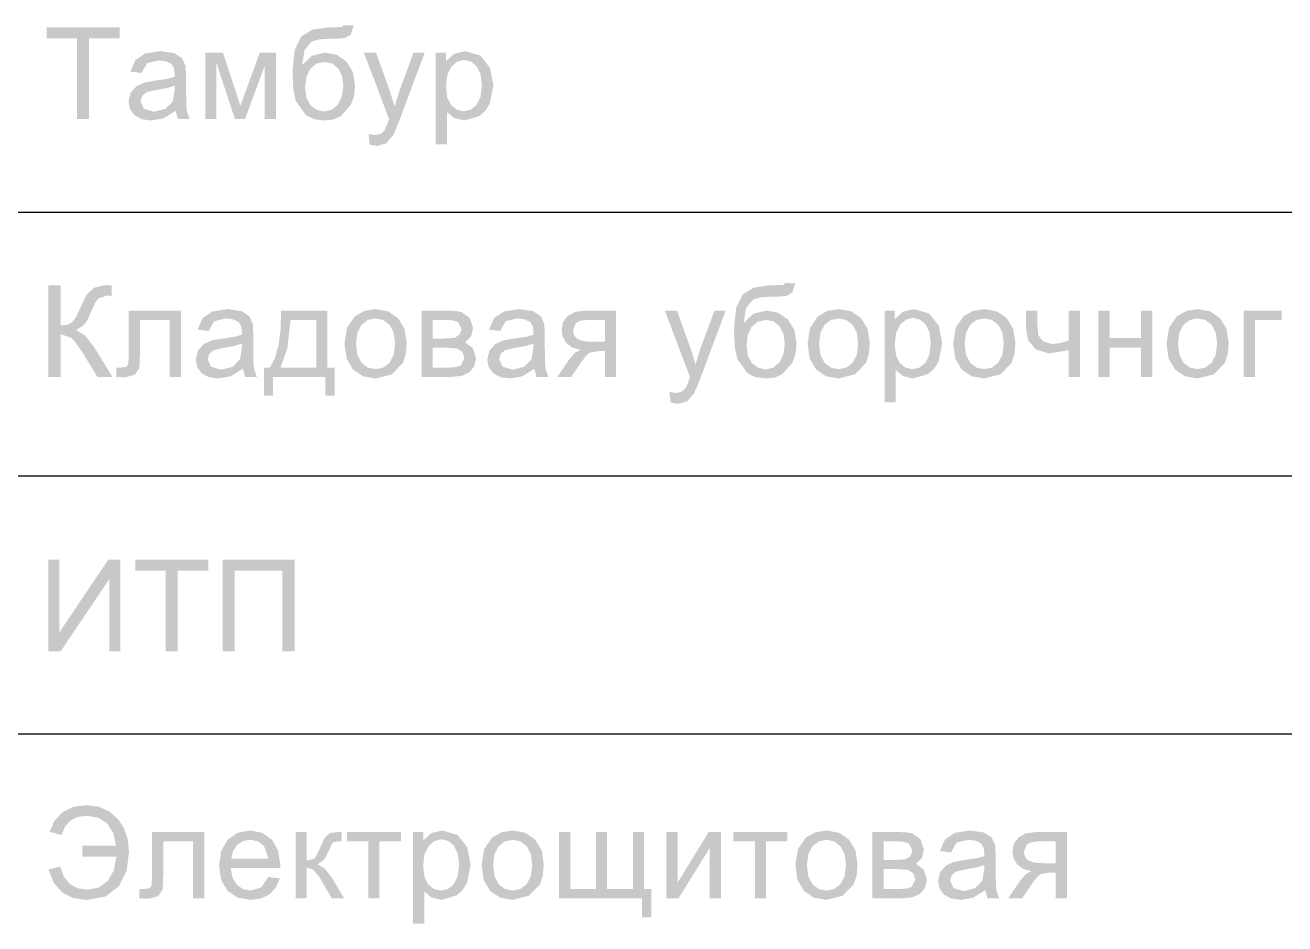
# Model space of a CAD drawing. Header units: millimetres. Extents: x 0 to 420, y 0 to 297.
# Drawn here: x 35.88 to 45.59, y 238.31 to 245.24 of the extents above; entities that cross this region are included whole.
import ezdxf

# ---------------------------------------------------------------- set-up
doc = ezdxf.new("R2010")
doc.units = ezdxf.units.MM
doc.layers.get('0').update_dxf_attribs({"linetype": 'CONTINUOUS'})

msp = doc.modelspace()

# ---------------------------------------------------------------- hatches: boundary and pattern name
at = {"true_color": 0x0000fb}
for points in [[(36.281983, 244.517332), (36.281983, 245.140757), (36.048819, 245.140757), (36.048819, 245.224542), (36.609405, 245.224542), (36.609405, 245.140757), (36.375139, 245.140757), (36.375139, 244.517332)], [(37.27163, 245.029411), (37.406678, 245.029411), (37.541175, 244.619858), (37.690554, 245.029411), (37.81568, 245.029411), (37.81568, 244.517332), (37.728588, 244.517332), (37.728588, 244.929641), (37.577004, 244.517332), (37.499282, 244.517332), (37.356518, 244.949485), (37.356518, 244.517332), (37.27163, 244.517332)], [(38.538078, 244.319997), (38.528707, 244.401577), (38.578316, 244.39386), (38.624067, 244.403782), (38.65273, 244.43024), (38.663548, 244.453254), (38.67974, 244.495284), (38.687457, 244.51623), (38.492878, 245.029411), (38.586585, 245.029411), (38.692969, 244.732858), (38.729901, 244.614346), (38.76573, 244.731204), (38.875421, 245.029411), (38.961962, 245.029411), (38.767383, 244.508513), (38.73934, 244.437337), (38.718325, 244.392206), (38.665408, 244.329368), (38.594302, 244.309524)], [(36.061056, 243.234875), (36.154763, 243.234875), (36.154763, 242.925092), (36.208989, 242.931293), (36.244611, 242.949897), (36.274445, 242.992133), (36.311308, 243.06951), (36.337835, 243.128697), (36.359815, 243.167627), (36.413834, 243.215582), (36.491555, 243.235426), (36.532828, 243.235082), (36.548882, 243.234324), (36.548882, 243.153295), (36.529589, 243.153846), (36.510848, 243.154397), (36.444702, 243.132349), (36.420586, 243.098449), (36.39399, 243.039745), (36.36078, 242.966709), (36.333357, 242.926746), (36.274928, 242.889263), (36.342658, 242.848266), (36.409975, 242.763035), (36.555496, 242.527666), (36.43919, 242.527666), (36.32123, 242.719489), (36.27603, 242.786461), (36.239099, 242.828629), (36.154763, 242.858395), (36.154763, 242.527666), (36.061056, 242.527666)], [(36.679398, 243.039745), (37.082888, 243.039745), (37.082888, 242.527666), (36.996347, 242.527666), (36.996347, 242.968087), (36.76649, 242.968087), (36.76649, 242.712874), (36.764906, 242.638598), (36.760427, 242.594914), (36.728457, 242.545305), (36.653491, 242.524358), (36.583487, 242.528217), (36.583487, 242.600426), (36.621521, 242.600426), (36.660106, 242.605938), (36.67554, 242.623577), (36.678296, 242.64914), (36.679398, 242.702401)], [(40.858127, 242.330331), (40.848757, 242.41191), (40.898366, 242.404193), (40.944117, 242.414115), (40.97278, 242.440574), (40.983598, 242.463587), (40.99979, 242.505617), (41.007507, 242.526563), (40.812928, 243.039745), (40.906634, 243.039745), (41.013019, 242.743191), (41.04995, 242.62468), (41.085779, 242.741537), (41.195471, 243.039745), (41.282012, 243.039745), (41.087433, 242.518846), (41.05939, 242.447671), (41.038375, 242.40254), (40.985458, 242.339701), (40.914351, 242.319858)], [(43.597234, 243.039745), (43.684326, 243.039745), (43.684326, 242.942731), (43.691492, 242.85178), (43.727321, 242.802722), (43.798979, 242.781776), (43.855203, 242.788115), (43.926309, 242.807683), (43.926309, 243.039745), (44.013401, 243.039745), (44.013401, 242.527666), (43.926309, 242.527666), (43.926309, 242.734371), (43.77693, 242.709016), (43.673853, 242.738781), (43.613219, 242.81099), (43.597234, 242.905799)], [(44.155739, 243.039745), (44.242831, 243.039745), (44.242831, 242.826976), (44.483161, 242.826976), (44.483161, 243.039745), (44.570253, 243.039745), (44.570253, 242.527666), (44.483161, 242.527666), (44.483161, 242.754766), (44.242831, 242.754766), (44.242831, 242.527666), (44.155739, 242.527666)], [(45.274337, 243.039745), (45.569238, 243.039745), (45.569238, 242.968087), (45.361429, 242.968087), (45.361429, 242.527666), (45.274337, 242.527666)], [(36.061054, 241.118208), (36.145941, 241.118208), (36.145941, 240.558174), (36.52187, 241.118208), (36.616128, 241.118208), (36.616128, 240.410999), (36.531241, 240.410999), (36.531241, 240.96938), (36.154761, 240.410999), (36.061054, 240.410999)], [(36.965525, 240.410999), (36.965525, 241.034424), (36.732361, 241.034424), (36.732361, 241.118208), (37.292947, 241.118208), (37.292947, 241.034424), (37.058681, 241.034424), (37.058681, 240.410999)], [(37.403225, 241.118208), (37.959401, 241.118208), (37.959401, 240.410999), (37.865143, 240.410999), (37.865143, 241.034424), (37.496931, 241.034424), (37.496931, 240.410999), (37.403225, 240.410999)], [(36.322222, 238.912796), (36.322222, 238.829011), (36.585152, 238.829011), (36.565721, 238.72242), (36.519006, 238.641047), (36.449484, 238.589715), (36.363012, 238.572696), (36.286531, 238.583867), (36.225759, 238.617413), (36.180698, 238.673388), (36.151345, 238.751841), (36.061497, 238.728139), (36.102847, 238.625492), (36.165746, 238.552301), (36.250245, 238.508462), (36.356397, 238.493872), (36.502263, 238.520744), (36.605547, 238.601359), (36.665354, 238.721593), (36.682166, 238.867045), (36.673071, 238.959098), (36.645785, 239.042883), (36.599552, 239.115505), (36.533889, 239.174072), (36.451551, 239.212519), (36.354744, 239.225335), (36.253389, 239.211692), (36.170638, 239.170765), (36.108488, 239.105515), (36.070317, 239.01918), (36.16237, 238.994927), (36.189259, 239.059721), (36.230307, 239.106066), (36.285618, 239.133911), (36.355295, 239.143204), (36.447003, 239.127563), (36.516801, 239.080917), (36.561863, 239.007605), (36.581293, 238.912796)], [(36.859033, 239.018078), (37.262522, 239.018078), (37.262522, 238.505999), (37.175981, 238.505999), (37.175981, 238.94642), (36.946125, 238.94642), (36.946125, 238.691207), (36.94454, 238.616931), (36.940061, 238.573247), (36.908091, 238.523638), (36.833126, 238.502692), (36.763121, 238.50655), (36.763121, 238.578759), (36.801155, 238.578759), (36.83974, 238.584272), (36.855174, 238.601911), (36.85793, 238.627473), (36.859033, 238.680734)], [(37.965933, 239.018078), (38.053025, 239.018078), (38.053025, 238.797041), (38.110902, 238.812475), (38.131297, 238.84355), (38.159961, 238.90563), (38.182698, 238.955722), (38.201302, 238.985556), (38.237682, 239.011463), (38.30493, 239.018078), (38.322018, 239.018078), (38.322018, 238.94642), (38.297764, 238.946971), (38.254218, 238.936498), (38.241058, 238.915414), (38.22335, 238.87366), (38.18697, 238.804207), (38.136258, 238.768929), (38.191793, 238.735442), (38.246501, 238.664749), (38.34131, 238.505999), (38.24595, 238.505999), (38.153346, 238.664749), (38.103185, 238.727588), (38.053025, 238.743022), (38.053025, 238.505999), (37.965933, 238.505999)], [(38.36182, 239.018078), (38.777988, 239.018078), (38.777988, 238.94642), (38.613174, 238.94642), (38.613174, 238.505999), (38.527185, 238.505999), (38.527185, 238.94642), (38.36182, 238.94642)], [(39.996447, 239.018078), (40.083539, 239.018078), (40.083539, 238.577657), (40.281426, 238.577657), (40.281426, 239.018078), (40.367966, 239.018078), (40.367966, 238.577657), (40.566404, 238.577657), (40.566404, 239.018078), (40.652393, 239.018078), (40.652393, 238.577657), (40.710271, 238.577657), (40.710271, 238.361029), (40.638062, 238.361029), (40.638062, 238.505999), (39.996447, 238.505999)], [(40.824563, 239.018078), (40.911655, 239.018078), (40.911655, 238.627818), (41.151985, 239.018078), (41.245692, 239.018078), (41.245692, 238.505999), (41.159151, 238.505999), (41.159151, 238.894055), (40.91827, 238.505999), (40.824563, 238.505999)], [(41.342057, 239.018078), (41.758225, 239.018078), (41.758225, 238.94642), (41.593411, 238.94642), (41.593411, 238.505999), (41.507422, 238.505999), (41.507422, 238.94642), (41.342057, 238.94642)]]:
    msp.add_hatch(color=0, dxfattribs=at).paths.add_polyline_path(points, flags=0)
h = msp.add_hatch(color=0, dxfattribs=at)
h.paths.add_polyline_path([(38.338833, 245.241078), (38.415452, 245.240527), (38.392301, 245.168318), (38.347101, 245.14241), (38.306036, 245.138207), (38.238512, 245.136898), (38.148044, 245.131593), (38.091888, 245.115952), (38.035664, 245.049255), (38.016372, 244.932397), (38.092991, 245.005158), (38.19221, 245.029411), (38.2844, 245.012048), (38.359228, 244.959958), (38.408837, 244.878516), (38.425374, 244.773096), (38.41683, 244.691241), (38.39175, 244.625922), (38.312926, 244.537176), (38.258769, 244.513612), (38.188902, 244.505757), (38.10746, 244.516092), (38.046689, 244.547098), (37.969519, 244.654034), (37.949193, 244.7434), (37.942509, 244.881134), (37.959528, 245.050702), (38.01086, 245.154537), (38.09809, 245.207385), (38.222526, 245.225093), (38.29198, 245.225644), (38.323399, 245.227849)], flags=0)
h.paths.add_polyline_path([(38.334423, 244.775301), (38.324915, 244.847924), (38.296389, 244.90649), (38.250845, 244.944938), (38.190005, 244.957753), (38.125857, 244.94418), (38.078659, 244.903734), (38.049169, 244.840413), (38.039523, 244.759316), (38.050272, 244.680423), (38.082518, 244.622614), (38.130818, 244.587406), (38.189454, 244.575761), (38.247813, 244.589404), (38.294184, 244.630331), (38.324226, 244.693928)], flags=0)
h = msp.add_hatch(color=0, dxfattribs=at)
h.paths.add_polyline_path([(37.042144, 244.580722), (36.948988, 244.522293), (36.853077, 244.505757), (36.778387, 244.516092), (36.723541, 244.547098), (36.689573, 244.593951), (36.678342, 244.65238), (36.695429, 244.720731), (36.740078, 244.770891), (36.802916, 244.799555), (36.880086, 244.812784), (36.970899, 244.826013), (37.034427, 244.842549), (37.034978, 244.865149), (37.028846, 244.91028), (37.010724, 244.940114), (36.96897, 244.961956), (36.911506, 244.969329), (36.821106, 244.947831), (36.778112, 244.871764), (36.693224, 244.883339), (36.731258, 244.971534), (36.807877, 245.022797), (36.924184, 245.040987), (37.030568, 245.025553), (37.091202, 244.986417), (37.118211, 244.927988), (37.122621, 244.84751), (37.122621, 244.731755), (37.12393, 244.633019), (37.128133, 244.578517), (37.150182, 244.517332), (37.059231, 244.517332)], flags=0)
h.paths.add_polyline_path([(37.034427, 244.774199), (36.975378, 244.756284), (36.892764, 244.741677), (36.817248, 244.724038), (36.783073, 244.695926), (36.770946, 244.654585), (36.796853, 244.596707), (36.874023, 244.573556), (36.96332, 244.595605), (37.020646, 244.655687), (37.034427, 244.742779)], flags=0)
h = msp.add_hatch(color=0, dxfattribs=at)
h.paths.add_polyline_path([(39.046719, 244.3211), (39.046719, 245.029411), (39.126094, 245.029411), (39.126094, 244.963266), (39.188932, 245.021143), (39.274371, 245.040987), (39.390126, 245.007363), (39.465643, 244.912002), (39.49155, 244.777506), (39.463438, 244.635844), (39.42878, 244.580171), (39.381307, 244.539381), (39.268307, 244.505757), (39.190035, 244.523947), (39.133811, 244.570249), (39.133811, 244.3211)], flags=0)
h.paths.add_polyline_path([(39.125543, 244.77034), (39.135465, 244.684282), (39.16523, 244.624268), (39.209396, 244.589059), (39.262244, 244.577415), (39.315988, 244.589473), (39.361463, 244.625922), (39.392469, 244.688347), (39.402804, 244.778057), (39.392606, 244.863289), (39.362565, 244.924129), (39.318261, 244.960854), (39.266103, 244.973187), (39.213944, 244.960096), (39.167986, 244.921373), (39.136016, 244.857639)], flags=0)
h = msp.add_hatch(color=0, dxfattribs=at)
h.paths.add_polyline_path([(41.742146, 243.251411), (41.818765, 243.25086), (41.795614, 243.178651), (41.750414, 243.152744), (41.709349, 243.148541), (41.641825, 243.147232), (41.551357, 243.141926), (41.495202, 243.126285), (41.438978, 243.059588), (41.419685, 242.942731), (41.496304, 243.015491), (41.595523, 243.039745), (41.687714, 243.022381), (41.762541, 242.970292), (41.81215, 242.88885), (41.828687, 242.78343), (41.820143, 242.701574), (41.795063, 242.636255), (41.716239, 242.547509), (41.662082, 242.523945), (41.592215, 242.51609), (41.510773, 242.526425), (41.450002, 242.557431), (41.372832, 242.664367), (41.352506, 242.753733), (41.345822, 242.891468), (41.362841, 243.061035), (41.414173, 243.164871), (41.501403, 243.217718), (41.62584, 243.235426), (41.695293, 243.235977), (41.726712, 243.238182)], flags=0)
h.paths.add_polyline_path([(41.737736, 242.785634), (41.728228, 242.858257), (41.699702, 242.916824), (41.654158, 242.955271), (41.593318, 242.968087), (41.52917, 242.954513), (41.481972, 242.914068), (41.452482, 242.850747), (41.442836, 242.769649), (41.453585, 242.690757), (41.485831, 242.632948), (41.534131, 242.597739), (41.592767, 242.586095), (41.651127, 242.599737), (41.697498, 242.640665), (41.727539, 242.704261)], flags=0)
h = msp.add_hatch(color=0, dxfattribs=at)
h.paths.add_polyline_path([(37.560119, 242.591055), (37.466964, 242.532627), (37.371052, 242.51609), (37.296363, 242.526425), (37.241517, 242.557431), (37.207548, 242.604285), (37.196317, 242.662713), (37.213405, 242.731064), (37.258053, 242.781225), (37.320892, 242.809888), (37.398062, 242.823117), (37.488875, 242.836346), (37.552402, 242.852883), (37.552953, 242.875483), (37.546821, 242.920613), (37.5287, 242.950448), (37.486945, 242.97229), (37.429481, 242.979662), (37.339082, 242.958165), (37.296087, 242.882097), (37.2112, 242.893673), (37.249234, 242.981867), (37.325853, 243.03313), (37.442159, 243.05132), (37.548544, 243.035886), (37.609177, 242.99675), (37.636187, 242.938321), (37.640597, 242.857844), (37.640597, 242.742088), (37.641906, 242.643352), (37.646109, 242.588851), (37.668157, 242.527666), (37.577207, 242.527666)], flags=0)
h.paths.add_polyline_path([(37.552402, 242.784532), (37.493353, 242.766618), (37.41074, 242.75201), (37.335223, 242.734371), (37.301048, 242.706259), (37.288921, 242.664918), (37.314828, 242.607041), (37.391998, 242.58389), (37.481295, 242.605938), (37.538622, 242.666021), (37.552402, 242.753113)], flags=0)
h = msp.add_hatch(color=0, dxfattribs=at)
h.paths.add_polyline_path([(37.8552, 243.039745), (38.212388, 243.039745), (38.212388, 242.599324), (38.268061, 242.599324), (38.268061, 242.382696), (38.196403, 242.382696), (38.196403, 242.527666), (37.793464, 242.527666), (37.793464, 242.382696), (37.721806, 242.382696), (37.721806, 242.599324), (37.767557, 242.599324), (37.807141, 242.673333), (37.834943, 242.771372), (37.850963, 242.893492)], flags=0)
h.paths.add_polyline_path([(37.927961, 242.968087), (37.903639, 242.751046), (37.850791, 242.599324), (38.125847, 242.599324), (38.125847, 242.968087)], flags=0)
h = msp.add_hatch(color=0, dxfattribs=at)
h.paths.add_polyline_path([(38.343456, 242.783981), (38.363024, 242.90766), (38.42228, 242.994545), (38.495522, 243.036989), (38.583235, 243.05132), (38.679215, 243.033957), (38.755765, 242.981867), (38.806132, 242.899529), (38.823013, 242.791147), (38.815572, 242.702401), (38.793248, 242.635153), (38.707258, 242.547509), (38.583235, 242.51609), (38.486083, 242.533178), (38.409602, 242.584992), (38.359992, 242.668984)], flags=0)
h.paths.add_polyline_path([(38.432202, 242.783981), (38.44295, 242.697509), (38.475196, 242.636255), (38.523634, 242.599806), (38.583235, 242.587748), (38.642352, 242.599875), (38.690721, 242.636806), (38.722968, 242.698749), (38.733716, 242.786737), (38.722968, 242.869833), (38.690721, 242.930604), (38.642352, 242.967329), (38.583235, 242.979662), (38.523634, 242.967329), (38.475196, 242.930604), (38.44295, 242.869488)], flags=0)
h = msp.add_hatch(color=0, dxfattribs=at)
h.paths.add_polyline_path([(38.937296, 243.039745), (39.137387, 243.039745), (39.201535, 243.036575), (39.247079, 243.027618), (39.308815, 242.982418), (39.334722, 242.904146), (39.319288, 242.839654), (39.274088, 242.794454), (39.33362, 242.749254), (39.357873, 242.670982), (39.342232, 242.607454), (39.305508, 242.562943), (39.24763, 242.536416), (39.168255, 242.527666), (38.937296, 242.527666)], flags=0)
h.paths.add_polyline_path([(39.024388, 242.82422), (39.116992, 242.82422), (39.192509, 242.829732), (39.229991, 242.853434), (39.246528, 242.895878), (39.217864, 242.952101), (39.178935, 242.964021), (39.119748, 242.968087), (39.024388, 242.968087)], flags=0)
h.paths.add_polyline_path([(39.024388, 242.599324), (39.138489, 242.599324), (39.20057, 242.603527), (39.239913, 242.616411), (39.268576, 242.675391), (39.252591, 242.720591), (39.21125, 242.747601), (39.129119, 242.753113), (39.024388, 242.753113)], flags=0)
h = msp.add_hatch(color=0, dxfattribs=at)
h.paths.add_polyline_path([(39.807412, 242.591055), (39.714256, 242.532627), (39.618345, 242.51609), (39.543655, 242.526425), (39.488809, 242.557431), (39.45484, 242.604285), (39.443609, 242.662713), (39.460697, 242.731064), (39.505346, 242.781225), (39.568184, 242.809888), (39.645354, 242.823117), (39.736167, 242.836346), (39.799695, 242.852883), (39.800246, 242.875483), (39.794113, 242.920613), (39.775992, 242.950448), (39.734238, 242.97229), (39.676774, 242.979662), (39.586374, 242.958165), (39.543379, 242.882097), (39.458492, 242.893673), (39.496526, 242.981867), (39.573145, 243.03313), (39.689451, 243.05132), (39.795836, 243.035886), (39.85647, 242.99675), (39.883479, 242.938321), (39.887889, 242.857844), (39.887889, 242.742088), (39.889198, 242.643352), (39.893401, 242.588851), (39.91545, 242.527666), (39.824499, 242.527666)], flags=0)
h.paths.add_polyline_path([(39.799695, 242.784532), (39.740646, 242.766618), (39.658032, 242.75201), (39.582516, 242.734371), (39.54834, 242.706259), (39.536214, 242.664918), (39.562121, 242.607041), (39.639291, 242.58389), (39.728588, 242.605938), (39.785914, 242.666021), (39.799695, 242.753113)], flags=0)
h = msp.add_hatch(color=0, dxfattribs=at)
h.paths.add_polyline_path([(40.437632, 243.039745), (40.437632, 242.527666), (40.351091, 242.527666), (40.351091, 242.727206), (40.30093, 242.727206), (40.23258, 242.715079), (40.205226, 242.690343), (40.167536, 242.639562), (40.091469, 242.527666), (39.983982, 242.527666), (40.077688, 242.66547), (40.120407, 242.714941), (40.163127, 242.737128), (40.09829, 242.755387), (40.052884, 242.790595), (40.025874, 242.837173), (40.017055, 242.890365), (40.028699, 242.950586), (40.063908, 242.998404), (40.121234, 243.029409), (40.200058, 243.039745)], flags=0)
h.paths.add_polyline_path([(40.351091, 242.968087), (40.227619, 242.968087), (40.163609, 242.961954), (40.127298, 242.943833), (40.105249, 242.887609), (40.113517, 242.847784), (40.138322, 242.820361), (40.183935, 242.804238), (40.25518, 242.798864), (40.351091, 242.798864)], flags=0)
h = msp.add_hatch(color=0, dxfattribs=at)
h.paths.add_polyline_path([(41.913279, 242.783981), (41.932847, 242.90766), (41.992103, 242.994545), (42.065345, 243.036989), (42.153058, 243.05132), (42.249038, 243.033957), (42.325588, 242.981867), (42.375955, 242.899529), (42.392836, 242.791147), (42.385395, 242.702401), (42.363071, 242.635153), (42.277081, 242.547509), (42.153058, 242.51609), (42.055906, 242.533178), (41.979425, 242.584992), (41.929815, 242.668984)], flags=0)
h.paths.add_polyline_path([(42.002025, 242.783981), (42.012773, 242.697509), (42.045019, 242.636255), (42.093457, 242.599806), (42.153058, 242.587748), (42.212175, 242.599875), (42.260545, 242.636806), (42.292791, 242.698749), (42.303539, 242.786737), (42.292791, 242.869833), (42.260545, 242.930604), (42.212175, 242.967329), (42.153058, 242.979662), (42.093457, 242.967329), (42.045019, 242.930604), (42.012773, 242.869488)], flags=0)
h = msp.add_hatch(color=0, dxfattribs=at)
h.paths.add_polyline_path([(42.506568, 242.331433), (42.506568, 243.039745), (42.585943, 243.039745), (42.585943, 242.973599), (42.648781, 243.031476), (42.73422, 243.05132), (42.849975, 243.017696), (42.925491, 242.922336), (42.951398, 242.787839), (42.923286, 242.646177), (42.888629, 242.590504), (42.841155, 242.549714), (42.728156, 242.51609), (42.649884, 242.53428), (42.59366, 242.580582), (42.59366, 242.331433)], flags=0)
h.paths.add_polyline_path([(42.585391, 242.780674), (42.595313, 242.694615), (42.625079, 242.634601), (42.669245, 242.599393), (42.722093, 242.587748), (42.775836, 242.599806), (42.821312, 242.636255), (42.852317, 242.69868), (42.862653, 242.788391), (42.852455, 242.873622), (42.822414, 242.934463), (42.77811, 242.971187), (42.725951, 242.983521), (42.673793, 242.970429), (42.627835, 242.931706), (42.595865, 242.867972)], flags=0)
h = msp.add_hatch(color=0, dxfattribs=at)
h.paths.add_polyline_path([(43.035916, 242.783981), (43.055484, 242.90766), (43.114739, 242.994545), (43.187982, 243.036989), (43.275694, 243.05132), (43.371675, 243.033957), (43.448225, 242.981867), (43.498592, 242.899529), (43.515473, 242.791147), (43.508031, 242.702401), (43.485707, 242.635153), (43.399718, 242.547509), (43.275694, 242.51609), (43.178542, 242.533178), (43.102061, 242.584992), (43.052452, 242.668984)], flags=0)
h.paths.add_polyline_path([(43.124661, 242.783981), (43.13541, 242.697509), (43.167656, 242.636255), (43.216094, 242.599806), (43.275694, 242.587748), (43.334812, 242.599875), (43.383181, 242.636806), (43.415427, 242.698749), (43.426176, 242.786737), (43.415427, 242.869833), (43.383181, 242.930604), (43.334812, 242.967329), (43.275694, 242.979662), (43.216094, 242.967329), (43.167656, 242.930604), (43.13541, 242.869488)], flags=0)
h = msp.add_hatch(color=0, dxfattribs=at)
h.paths.add_polyline_path([(44.680497, 242.783981), (44.700066, 242.90766), (44.759321, 242.994545), (44.832564, 243.036989), (44.920276, 243.05132), (45.016256, 243.033957), (45.092806, 242.981867), (45.143174, 242.899529), (45.160055, 242.791147), (45.152613, 242.702401), (45.130289, 242.635153), (45.0443, 242.547509), (44.920276, 242.51609), (44.823124, 242.533178), (44.746643, 242.584992), (44.697034, 242.668984)], flags=0)
h.paths.add_polyline_path([(44.769243, 242.783981), (44.779992, 242.697509), (44.812238, 242.636255), (44.860676, 242.599806), (44.920276, 242.587748), (44.979394, 242.599875), (45.027763, 242.636806), (45.060009, 242.698749), (45.070758, 242.786737), (45.060009, 242.869833), (45.027763, 242.930604), (44.979394, 242.967329), (44.920276, 242.979662), (44.860676, 242.967329), (44.812238, 242.930604), (44.779992, 242.869488)], flags=0)
h = msp.add_hatch(color=0, dxfattribs=at)
h.paths.add_polyline_path([(37.755739, 238.670812), (37.845587, 238.659788), (37.81527, 238.58999), (37.766763, 238.53797), (37.701306, 238.505241), (37.62014, 238.494424), (37.519543, 238.511511), (37.442097, 238.563325), (37.392763, 238.646559), (37.376502, 238.757904), (37.393039, 238.872419), (37.442648, 238.957996), (37.519061, 239.011601), (37.61573, 239.029654), (37.708816, 239.012015), (37.783299, 238.959649), (37.831944, 238.875727), (37.848343, 238.762865), (37.847792, 238.739714), (37.465799, 238.739714), (37.480269, 238.6653), (37.513755, 238.61073), (37.561849, 238.577244), (37.620691, 238.566082), (37.702271, 238.590886)], flags=0)
h.paths.add_polyline_path([(37.47076, 238.811372), (37.756841, 238.811372), (37.724319, 238.908386), (37.676295, 238.945869), (37.616281, 238.958547), (37.561366, 238.948349), (37.51596, 238.918308), (37.484058, 238.871661)], flags=0)
h = msp.add_hatch(color=0, dxfattribs=at)
h.paths.add_polyline_path([(38.871055, 238.309766), (38.871055, 239.018078), (38.95043, 239.018078), (38.95043, 238.951932), (39.013268, 239.00981), (39.098706, 239.029654), (39.214462, 238.996029), (39.289978, 238.900669), (39.315885, 238.766173), (39.287773, 238.62451), (39.253116, 238.568838), (39.205642, 238.528048), (39.092643, 238.494424), (39.01437, 238.512614), (38.958147, 238.558916), (38.958147, 238.309766)], flags=0)
h.paths.add_polyline_path([(38.949878, 238.759007), (38.9598, 238.672948), (38.989566, 238.612935), (39.033732, 238.577726), (39.08658, 238.566082), (39.140323, 238.578139), (39.185798, 238.614588), (39.216804, 238.677014), (39.22714, 238.766724), (39.216942, 238.851956), (39.186901, 238.912796), (39.142597, 238.949521), (39.090438, 238.961854), (39.038279, 238.948763), (38.992322, 238.91004), (38.960351, 238.846306)], flags=0)
h = msp.add_hatch(color=0, dxfattribs=at)
h.paths.add_polyline_path([(39.400402, 238.762314), (39.419971, 238.885993), (39.479226, 238.972878), (39.552469, 239.015322), (39.640181, 239.029654), (39.736161, 239.01229), (39.812711, 238.9602), (39.863079, 238.877863), (39.87996, 238.76948), (39.872518, 238.680734), (39.850194, 238.613486), (39.764204, 238.525843), (39.640181, 238.494424), (39.543029, 238.511511), (39.466548, 238.563325), (39.416939, 238.647317)], flags=0)
h.paths.add_polyline_path([(39.489148, 238.762314), (39.499897, 238.675842), (39.532143, 238.614588), (39.580581, 238.578139), (39.640181, 238.566082), (39.699299, 238.578208), (39.747668, 238.61514), (39.779914, 238.677082), (39.790663, 238.76507), (39.779914, 238.848166), (39.747668, 238.908937), (39.699299, 238.945662), (39.640181, 238.957996), (39.580581, 238.945662), (39.532143, 238.908937), (39.499897, 238.847821)], flags=0)
h = msp.add_hatch(color=0, dxfattribs=at)
h.paths.add_polyline_path([(41.819321, 238.762314), (41.838889, 238.885993), (41.898145, 238.972878), (41.971387, 239.015322), (42.0591, 239.029654), (42.15508, 239.01229), (42.23163, 238.9602), (42.281997, 238.877863), (42.298878, 238.76948), (42.291437, 238.680734), (42.269113, 238.613486), (42.183123, 238.525843), (42.0591, 238.494424), (41.961948, 238.511511), (41.885467, 238.563325), (41.835857, 238.647317)], flags=0)
h.paths.add_polyline_path([(41.908067, 238.762314), (41.918815, 238.675842), (41.951061, 238.614588), (41.999499, 238.578139), (42.0591, 238.566082), (42.118217, 238.578208), (42.166587, 238.61514), (42.198833, 238.677082), (42.209581, 238.76507), (42.198833, 238.848166), (42.166587, 238.908937), (42.118217, 238.945662), (42.0591, 238.957996), (41.999499, 238.945662), (41.951061, 238.908937), (41.918815, 238.847821)], flags=0)
h = msp.add_hatch(color=0, dxfattribs=at)
h.paths.add_polyline_path([(42.413161, 239.018078), (42.613252, 239.018078), (42.6774, 239.014909), (42.722944, 239.005951), (42.78468, 238.960752), (42.810587, 238.882479), (42.795153, 238.817987), (42.749953, 238.772787), (42.809485, 238.727588), (42.833738, 238.649315), (42.818097, 238.585787), (42.781373, 238.541277), (42.723495, 238.51475), (42.64412, 238.505999), (42.413161, 238.505999)], flags=0)
h.paths.add_polyline_path([(42.500253, 238.802553), (42.592857, 238.802553), (42.668374, 238.808065), (42.705856, 238.831767), (42.722393, 238.874211), (42.693729, 238.930435), (42.6548, 238.942355), (42.595613, 238.94642), (42.500253, 238.94642)], flags=0)
h.paths.add_polyline_path([(42.500253, 238.577657), (42.614354, 238.577657), (42.676435, 238.58186), (42.715778, 238.594745), (42.744441, 238.653725), (42.728456, 238.698924), (42.687115, 238.725934), (42.604984, 238.731446), (42.500253, 238.731446)], flags=0)
h = msp.add_hatch(color=0, dxfattribs=at)
h.paths.add_polyline_path([(43.283277, 238.569389), (43.190121, 238.51096), (43.09421, 238.494424), (43.01952, 238.504759), (42.964674, 238.535765), (42.930705, 238.582618), (42.919474, 238.641047), (42.936562, 238.709397), (42.981211, 238.759558), (43.044049, 238.788221), (43.121219, 238.80145), (43.212032, 238.81468), (43.27556, 238.831216), (43.276111, 238.853816), (43.269978, 238.898947), (43.251857, 238.928781), (43.210103, 238.950623), (43.152639, 238.957996), (43.062239, 238.936498), (43.019244, 238.86043), (42.934357, 238.872006), (42.972391, 238.9602), (43.04901, 239.011463), (43.165316, 239.029654), (43.271701, 239.01422), (43.332335, 238.975083), (43.359344, 238.916654), (43.363754, 238.836177), (43.363754, 238.720422), (43.365063, 238.621685), (43.369266, 238.567184), (43.391315, 238.505999), (43.300364, 238.505999)], flags=0)
h.paths.add_polyline_path([(43.27556, 238.762865), (43.216511, 238.744951), (43.133897, 238.730344), (43.058381, 238.712705), (43.024205, 238.684593), (43.012079, 238.643252), (43.037986, 238.585374), (43.115156, 238.562223), (43.204453, 238.584272), (43.261779, 238.644354), (43.27556, 238.731446)], flags=0)
h = msp.add_hatch(color=0, dxfattribs=at)
h.paths.add_polyline_path([(43.913497, 239.018078), (43.913497, 238.505999), (43.826956, 238.505999), (43.826956, 238.705539), (43.776795, 238.705539), (43.708445, 238.693412), (43.681091, 238.668676), (43.643401, 238.617896), (43.567334, 238.505999), (43.459847, 238.505999), (43.553553, 238.643803), (43.596272, 238.693274), (43.638992, 238.715461), (43.574155, 238.73372), (43.528749, 238.768929), (43.501739, 238.815506), (43.49292, 238.868699), (43.504564, 238.928919), (43.539773, 238.976737), (43.597099, 239.007743), (43.675923, 239.018078)], flags=0)
h.paths.add_polyline_path([(43.826956, 238.94642), (43.703484, 238.94642), (43.639474, 238.940288), (43.603163, 238.922167), (43.581114, 238.865943), (43.589382, 238.826117), (43.614187, 238.798694), (43.6598, 238.782571), (43.731045, 238.777197), (43.826956, 238.777197)], flags=0)

# ---------------------------------------------------------------- linework, layer by layer
at = {"color": 0, "true_color": 0x000007}
for points in [[(28.913668, 243.797666), (77.681668, 243.797666)], [(28.913668, 241.765666), (77.681668, 241.765666)], [(28.913668, 239.775999), (77.681668, 239.775999)]]:
    msp.add_lwpolyline(points, dxfattribs=at)

doc.saveas('drawing.dxf')
